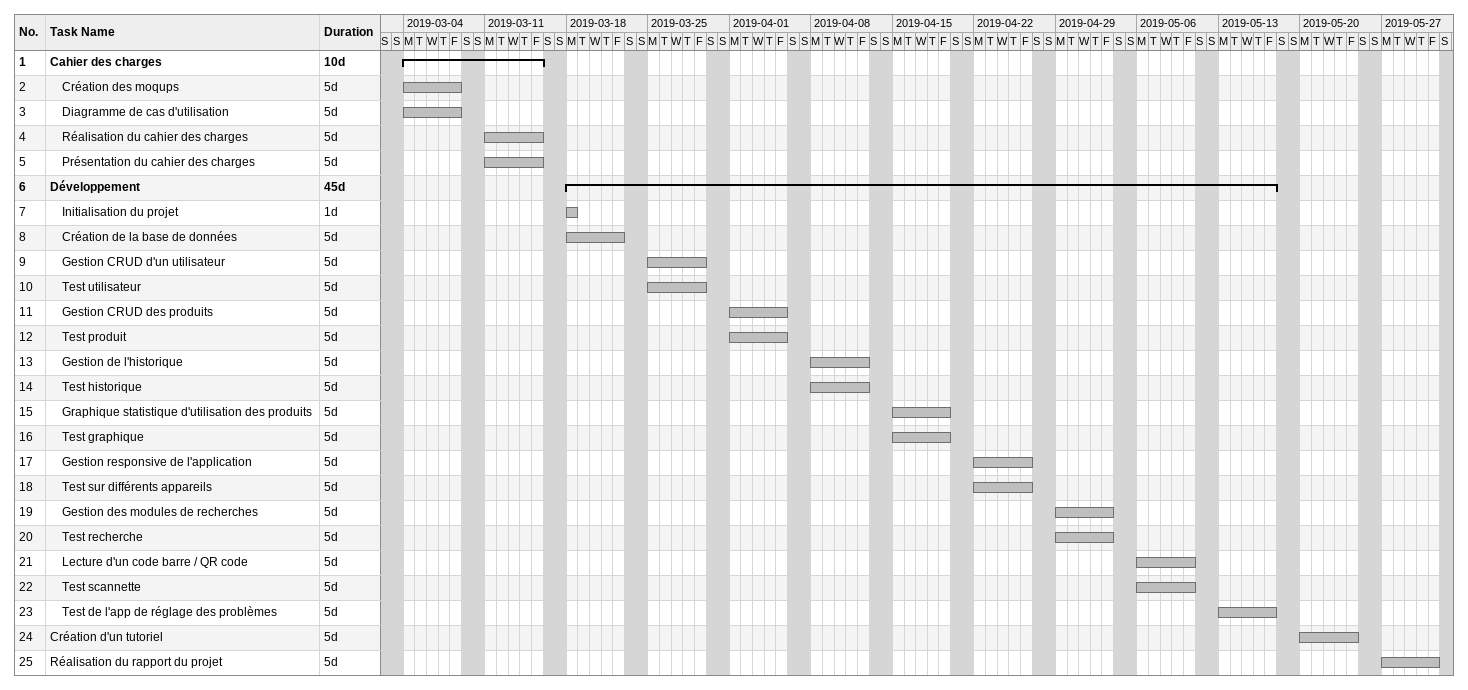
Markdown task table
| ID | Level | Task | Duration | Start | Finish |
|---|---|---|---|---|---|
| 1 | 1 | **Cahier des charges** | 10d | 2019-03-04 | 2019-03-15 |
| 2 | 2 | Création des moqups | 5d | 2019-03-04 | 2019-03-08 |
| 3 | 2 | Diagramme de cas d'utilisation | 5d | 2019-03-04 | 2019-03-08 |
| 4 | 2 | Réalisation du cahier des charges | 5d | 2019-03-11 | 2019-03-15 |
| 5 | 2 | Présentation du cahier des charges | 5d | 2019-03-11 | 2019-03-15 |
| 6 | 1 | **Développement** | 45d | 2019-03-18 | 2019-05-17 |
| 7 | 2 | Initialisation du projet | 1d | 2019-03-18 | 2019-03-18 |
| 8 | 2 | Création de la base de données | 5d | 2019-03-18 | 2019-03-22 |
| 9 | 2 | Gestion CRUD d'un utilisateur | 5d | 2019-03-25 | 2019-03-29 |
| 10 | 2 | Test utilisateur | 5d | 2019-03-25 | 2019-03-29 |
| 11 | 2 | Gestion CRUD des produits | 5d | 2019-04-01 | 2019-04-05 |
| 12 | 2 | Test produit | 5d | 2019-04-01 | 2019-04-05 |
| 13 | 2 | Gestion de l'historique | 5d | 2019-04-08 | 2019-04-12 |
| 14 | 2 | Test historique | 5d | 2019-04-08 | 2019-04-12 |
| 15 | 2 | Graphique statistique d'utilisation des produits | 5d | 2019-04-15 | 2019-04-19 |
| 16 | 2 | Test graphique | 5d | 2019-04-15 | 2019-04-19 |
| 17 | 2 | Gestion responsive de l'application | 5d | 2019-04-22 | 2019-04-26 |
| 18 | 2 | Test sur différents appareils | 5d | 2019-04-22 | 2019-04-26 |
| 19 | 2 | Gestion des modules de recherches | 5d | 2019-04-29 | 2019-05-03 |
| 20 | 2 | Test recherche | 5d | 2019-04-29 | 2019-05-03 |
| 21 | 2 | Lecture d'un code barre / QR code | 5d | 2019-05-06 | 2019-05-10 |
| 22 | 2 | Test scannette | 5d | 2019-05-06 | 2019-05-10 |
| 23 | 2 | Test de l'app de réglage des problèmes | 5d | 2019-05-13 | 2019-05-17 |
| 24 | 1 | Création d'un tutoriel | 5d | 2019-05-20 | 2019-05-24 |
| 25 | 1 | Réalisation du rapport du projet | 5d | 2019-05-27 | 2019-05-31 |
